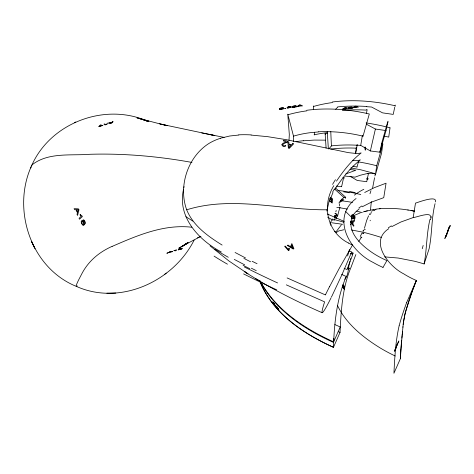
<?xml version="1.0" encoding="UTF-8"?>
<svg xmlns="http://www.w3.org/2000/svg" width="474" height="474" viewBox="0 0 474 474"><rect width="100%" height="100%" fill="white"/><g stroke="black" fill="none" stroke-linecap="round" stroke-linejoin="round"><path stroke-width="0.71" d="M293.519 141.613L293.507 136.157L287.783 114.193L289.312 134.492L288.998 140.553M276.194 306.21L278.848 309.919M333.649 342.21L333.465 347.312C303.372 333.708 272.503 313.201 259.912 281.301C272.538 313.219 303.437 333.69 333.465 347.312L340.036 332.404C341.138 310.286 342.299 287.688 351.133 267.022A78.785 4.87 -66.8 0 1 355.861 254.55M399.132 325.81C395.565 341.333 394.724 357.39 393.935 373.275L400.506 358.374L400.566 356.667M400.506 358.374L400.743 352.176M400.577 356.329L400.601 355.666M400.613 355.34L400.649 354.368M448.262 230.654L448.457 229.902L448.262 230.251M400.66 354.048L400.702 353.1M333.649 342.299L333.714 340.812M400.72 352.792L402.13 335.503M333.696 341.138L333.726 340.533M400.761 351.874L400.808 350.973M333.72 340.664L333.755 339.959M333.743 340.261L333.785 339.455M333.785 339.497L333.797 339.188M400.82 350.677L400.868 349.806M333.797 339.271C334.881 317.841 337.784 296.404 346.216 276.496L341.671 274.44M333.809 339.04L333.844 338.365M444.837 238.398L447.065 233.593M400.886 349.522L401.265 344.213M447.101 233.629L445.927 236.378A9.13 0.563 -66.8 0 1 445.317 237.48M371.308 201.61L370.52 209.946M405.365 312.467L403.475 321.662L402.325 333.471M402.9 327.232L402.941 326.776M401.3 343.828L401.49 341.902M402.444 332.203L402.503 331.545M344.663 288.162L342.85 285.792M402.343 333.311L401.988 337.008M402.207 334.697L402.266 334.093M401.881 338.092L401.934 337.553M401.626 340.599L401.674 340.125M403.149 324.429L404.808 314.748L408.422 302.104M401.608 340.782L401.537 341.476M314.594 132.276L314.238 134.889M390.019 127.903L388.727 137.11L384.082 136.079M446.804 234.322L446.336 235.649M376.706 165.758L375.414 174.847L381.54 153.286L382.826 144.078L376.706 165.758A184.475 179.332 -7.2 0 0 358.314 161.895M326.811 211.037L329.021 201.734L333.015 192.598M355.636 153.712L357.266 144.529M355.476 153.594L356.318 147.841M387.548 123.382L386.026 130.575L379.846 152.201L370.36 150.957L360.726 145.382L356.436 145.139M394.741 107.213L393.219 114.4L382.583 112.865L371.592 107.029L366.722 106.691M372.6 188.018L374.579 177.703M391.696 226.691L400.957 221.974L413.186 217.572L415.497 203.109C417.215 202.73 437.68 194.624 435.416 201.936M360.726 145.382L362.385 135.368M183.586 189.156C176.891 216.677 198.713 240.17 221.311 251.978M384.663 256.884L398.213 258.046L414.329 261.192A163.767 160.07 6.6 0 1 424.123 263.959C426.956 249.235 426.41 234.055 429.959 219.45M366.426 113.416L367.16 109.69L366.343 109.648M374.94 175.967L375.195 174.171L374.49 173.49L360.945 169.834L350.843 167.903M343.537 178.094L341.6 186.655M344.195 178.177L344.32 177.531M287.285 107.237L289.33 106.555L288.115 107.077L288.441 107.219A1.671 0.344 -9.6 0 0 289.401 107.136M343.058 108.522L345.102 107.847L343.875 108.392L344.213 108.51A1.671 0.344 -9.6 0 0 345.173 108.422M430.386 217.453C432.264 210.871 415.218 217.779 413.186 217.572M183.912 187.479L184.09 186.643M435.055 203.672C431.316 218.467 432.223 233.913 429.089 248.82L424.123 263.959M279.464 108.469L281.544 107.764L283.588 107.823L280.288 108.339L282.024 108.57M292.085 106.514L294.164 105.809L296.214 105.868L292.908 106.395L294.644 106.609M347.857 107.805L349.936 107.094L351.986 107.154L348.68 107.675L350.416 107.9A5.777 1.197 -9.6 0 1 352.034 108.031M370.36 150.957L375.396 129.035L366.485 124.247M379.846 152.201L381.363 144.979A248.868 10.511 -66.5 0 0 381.493 143.912L387.714 121.889M349.954 261.405C347.922 266.998 349.077 274.031 345.155 278.73M335.823 211.842L336.202 210.444M405.643 311.406L412.179 291.445A76.172 4.704 -66.8 0 1 416.338 280.507M364.494 228.083L366.621 220.57L368.576 215.794M363.09 136.014L369.311 113.985C348.882 109.298 327.629 107.598 306.791 110.27M357.017 166.949L358.397 162.078M334.65 216.12C337.429 217.459 338.163 214.177 335.343 213.312M350.482 259.45L350.784 258.443M363.522 231.199L363.842 230.251M31.13 166.789C11.761 210.343 31.183 268.171 76.468 286.438C120.135 306.008 173.354 281.455 194.144 240.087M352.78 215.575C345.072 231.436 362.106 246.19 374.158 253.874A90.493 88.448 6.6 0 0 386.914 260.582L383.016 267.395M388.721 228.717C368.885 241.485 388.556 266.281 403.593 273.782A90.493 88.448 6.6 0 0 416.35 280.484L406.692 302.465M395.891 347.655L394.362 351.305L396.009 348.354L396.08 347.324L395.689 347.875L398.859 340.972L396.566 346.198L397.698 343.271L397.135 344.278M448.28 230.69L446.461 234.079L448.007 231.116A5.024 0.308 -66.8 0 1 448.268 230.24M445.359 237.041L445.311 237.498M352.229 254.236L352.662 253.146M356.069 198.517C330.574 217.862 349.439 250.989 373.376 262.549A91.778 91.233 -12 0 0 383.004 267.419M445.382 236.982L445.969 235.708M446.289 235.75L444.885 238.404M331.877 296.185L341.884 274.843L351.708 251.972L349.065 250.71M331.486 296.967L331.681 296.582M331.107 297.737C327.895 304.213 317.177 325.205 324.613 301.855L286.314 284.85M329.519 286.752L339.236 268.408L352.508 245.052L350.511 244.122A41.57 41.167 -2.5 0 1 348.426 243.026M31.634 165.651C50.339 122.855 104.873 102.283 147.414 121.154M333.815 185.678C321.71 205.242 326.918 232.183 348.437 243.002M334.632 189.76C341.73 178.668 350.031 168.098 360.364 159.845L358.35 160.479L352.763 160.307M336.581 231.152L341.351 224.877M336.493 181.115C343.46 170.741 351.299 160.71 361.164 152.924L357.609 153.641L348.343 152.64L286.314 139.664L267.62 136.66L251.113 135.084M339.698 201.77L341.701 199.216L344.006 197.522L334.336 188.842M181.578 248.607L178.295 249.597L182.395 248.406A10.244 1.001 -16.6 0 1 182.318 248.548L182.052 248.749A3.111 0.302 -16.6 0 1 181.803 248.88L178.218 249.863L178.965 249.644M179.089 249.324L181.566 248.554M353.171 214.965L355.701 211.896L359.286 208.815M369.998 213.484L370.289 213.093M345.362 198.375L345.742 197.368L335.319 187.828M371.083 213.146L371.367 212.808M330.769 131.422L331.409 145.939L328.778 149.014M180.114 249.419L181.578 248.737M371.154 212.068L371.527 211.682M337.612 107.26L335.669 109.245M181.53 248.803L180.902 248.992M187.301 242.771L185.133 244.78L186.146 243.867M80.302 214.568L79.958 214.882A6.28 2.832 66.9 0 0 81.303 216.268L79.057 218.33L79.513 219.219L82.393 216.582L82.097 216.008A5.084 2.293 66.9 0 1 80.313 214.509M164.3 274.653L166.226 273.065M77.262 285.929L76.468 286.438L76.195 285.763A165.29 5.161 -57.7 0 1 78.98 279.239L82.032 273.385A355.565 141.53 36.2 0 1 112.089 246.373M336.321 232.473L338.738 230.939L343.887 229.754M372.357 210.936L372.884 210.539M185.921 243.802L181.85 246.836L184.848 244.643M446.792 234.28L446.656 234.464A8.325 0.515 -66.8 0 0 445.969 235.714M343.84 199.69L338.863 202.967M355.127 106.709L355.512 106.425A9.836 2.038 -9.6 0 0 355.583 106.372A8.473 1.754 -9.6 0 0 355.938 106.609L356.555 106.893L354.356 107.237L355.085 106.739M362.26 206.782L371.521 202.072L383.744 197.67L386.061 183.207L374.407 187.615L364.69 192.491M182.194 246.213L178.728 248.281L188.154 242.676L182.194 246.213L200.94 236.295M373.785 210.746L374.247 210.503M168.857 252.435L169.627 252.032A8.473 0.83 -16.6 0 0 170.101 251.753L170.427 251.789M74.519 122.659L75.793 121.996M197.468 237.877L200.686 236.277M352.206 214.829L353.278 214.852A10.244 5.753 -89 0 1 353.758 215.072L354.392 215.546A3.111 1.748 -89 0 1 354.659 215.883L354.801 216.138A2.062 1.155 -89 0 1 355.062 217.69L354.86 218.698A1.641 0.918 -89 0 1 354.268 219.426C353.942 219.071 355.624 216.34 353.586 215.812M355.097 215.054L360.21 212.903M112.131 246.415C137.282 235.501 163.654 224.03 191.786 227.218M344.059 197.498L345.635 197.267M345.842 173.922L355.826 170.225L350.002 169.485M288.927 250.515L288.53 250.651L284.637 246.314L285.253 246.101L288.287 249.484M180.807 248.963L179.113 249.36M220.369 138.236L229.689 136.014L238.778 135.043M220.392 138.313A53.129 52.181 30.3 0 0 209.247 143.267C187.793 156.58 178.058 186.229 186.691 209.798C232.675 195.519 280.371 210.266 327.226 209.786M180.031 249.443L179.006 249.656M363.262 211.872L374.057 209.401M101.027 124.905L100.227 125.118A8.55 1.327 -14 0 1 100.215 125.414M99.688 126.191L102.899 125.456L98.716 126.475A10.28 1.6 -14 0 0 100.15 125.432M105.459 124.786L104.955 124.923L103.948 124.117L104.724 123.91L105.512 124.532A5.024 0.782 -14 0 1 106.923 123.998L107.035 124.093M364.844 211.41L365.732 211.185M366.461 210.977L367.326 210.758M351.767 221.868L352.857 221.631L352.538 223.799L351.649 222.715A8.473 4.758 -89 0 0 350.961 221.998A9.836 5.522 -89 0 0 351.086 221.986L351.708 221.879M283.618 108.836L279.322 109.5L282.534 108.836A3.194 0.664 -9.6 0 0 281.983 108.789L279.512 108.57M296.238 106.875L291.943 107.545L295.154 106.881A3.194 0.664 -9.6 0 0 294.603 106.828L292.114 106.591M350.926 108.173L347.715 108.83L352.01 108.167M289.424 106.543L291.143 106.638L289.312 106.703M345.196 107.835L346.915 107.924L345.084 107.989M332.381 101.993C353.219 99.321 374.472 101.021 394.901 105.714M375.823 209.147C388.763 207.488 401.911 208.619 414.649 211.22M334.881 213.673C337.174 213.887 336.89 216.63 334.413 215.563M303.336 140.79L314.386 140.073L325.229 140.144M379.437 208.756L380.219 208.702M318.321 131.95L310.748 132.631A101.632 92.003 -39.9 0 0 293.501 136.133M106.893 293.187L115.78 293.074M356.027 148.095L356.75 148.119M342.909 177.596L343.632 177.626M170.456 251.789L170.99 251.824M345.173 176.085L355.026 177.146L360.287 175.244L366.278 173.774L370.875 173.247L374.312 173.437M331.51 222.727L342.631 224.297M337.861 190.406L340.907 190.785A184.475 179.332 -7.2 0 1 360.785 194.565M375.396 129.035L386.026 130.575M351.542 229.985L363.001 232.177A109.026 22.035 24 0 1 381.197 237.397M334.591 231.679L336.481 231.916M343.069 285.052L343.727 285.668M343.674 191.84L349.362 192.788M407.806 209.97L408.227 210.047M349.599 191.49L355.287 192.616M411.071 210.527L414.347 211.161M201.752 132.916L224.125 137.371M191.946 162.428C158.369 156.331 124.176 153.298 90.036 154.281C70.91 155.798 48.496 152.136 32.339 164.608A176.127 35.591 24 0 0 30.816 168.003M209.538 134.468L214.752 135.546L160.704 124.099L136.956 117.866L148.931 121.326L138.983 118.447M160.704 124.099L167.358 125.669L159.3 123.726M332.078 219.024L334.881 219.74A109.66 22.16 24 0 1 343.253 222.057L343.763 222.205M361.852 237.598L360.827 237.006L361.336 237.231M350.511 224.273L350.967 224.415M147.325 121.178L142.159 119.223L144.7 120.088M143.219 119.608L147.041 121.06M325.413 294.935L287.114 277.93M322.202 312.739C295.237 300.925 268.865 287.546 244.193 271.424L247.979 273.824L229.043 261.056L210.012 245.834M333.637 342.495C304.426 329.335 275.21 310.221 260.042 280.999M327.35 214.011L344.219 221.441M344.165 268.308L347.015 269.576L352.774 254.414A91.778 91.233 -12 0 1 350.298 253.329M334.863 324.56L340.237 326.977L333.666 341.861C304.616 328.79 275.667 309.872 260.22 281.064M276.224 306.186L277.373 307.537L276.757 306.85M257.05 263.71L252.138 261.287M256.25 270.63L251.339 268.207M245.508 257.945L235.074 252.482M244.708 264.865L234.274 259.402M192.877 221.115L185.885 216.719M350.037 176.227L357.248 180.464L366.728 181.708L368.251 174.485A248.868 10.511 -66.5 0 0 368.351 173.668M276.703 307.158L277.444 307.964M278.309 309.267L277.657 308.562M257.536 279.779L259.764 281.076L255.717 278.706M327.623 217.116L333.121 220.398M222.11 245.058C207.968 236.265 193.155 225.808 186.691 209.798M342.939 284.673L344.343 286.675L343.656 286.296L344.728 287.256L343.763 285.532M334.614 216.559L336.706 217.969L336.593 218.396L334.247 216.814M278.013 308.509L277.468 307.91M347.886 107.882L350.381 108.119A3.194 0.664 -9.6 0 1 350.938 108.167M343.093 108.593L343.917 108.67L342.655 109.21L343.472 109.429L346.903 108.593L343.502 109.109L345.303 108.404M287.321 107.308L288.145 107.385L286.889 107.9L287.7 108.143L291.131 107.302L287.748 107.847L289.531 107.112M330.846 197.581L332.558 198.932L332.227 203.026L329.199 200.632M330.218 197.593L331.889 198.92L331.788 200.17L329.697 198.517M329.661 198.997L331.753 200.65L331.64 202.048L329.317 200.212M345.736 211.611L351.767 217.495M342.228 286.96L344.521 289.49L342.524 286.48M342.483 287.043L343.235 287.884A8.473 1.209 52.5 0 1 344.1 288.862A9.836 1.404 52.5 0 1 343.97 288.69L342.495 286.651M288.95 248.417L289.413 248.933M342.382 285.395L343.751 287.096A5.024 0.717 52.5 0 0 343.129 286.699L343.603 287.28M277.444 307.626L278.86 309.86M277.426 308.278L276.697 307.235M277.474 307.667L278.048 308.491M278.345 309.244L276.721 306.874M337.577 305.718C346.583 324.269 363.357 337.63 380.592 348.2A165.965 162.221 6.6 0 0 395.227 355.998M35.035 248.838L31.527 241.414L34.152 247.013M325.413 134.681L325.14 133.573L326.094 148.095M364.992 147.218L365.075 147.758L365.045 147.207M313.373 105.915L313.592 109.423M327.244 131.322L328.352 148.729M365.122 146.981L365.282 150.157L365.093 148.149M352.188 214.823A2.092 1.173 -89 0 0 351.37 216.34A2.364 1.327 -89 0 0 351.341 216.784L351.341 216.991A1.908 1.072 -89 0 0 351.441 217.762A2.092 1.173 -89 0 0 351.566 218.117A2.003 1.126 -89 0 0 351.821 218.544L352.786 218.97A1.949 1.096 -89 0 0 353.219 218.715M353.361 218.591A2.062 1.161 -89 0 1 353.177 218.816M353.403 218.49A1.783 1.001 -89 0 0 353.669 217.886A2.062 1.161 -89 0 0 353.758 217.394A1.855 1.043 -89 0 0 353.497 215.783M281.983 108.587A5.777 1.197 -9.6 0 1 283.642 108.7M294.603 106.632A5.777 1.197 -9.6 0 1 296.262 106.745M334.407 216.15A3.194 1.671 42.2 0 1 334.65 216.156M343.644 287.345A4.07 0.581 52.5 0 1 344.645 288.139M273.782 303.135A9.836 0.764 51.6 0 0 273.836 303.218L274.636 304.581L273.249 302.868L273.593 303.07A8.473 0.658 51.6 0 0 273.705 303.123M100.992 124.911A9.279 1.446 -14 0 1 99.617 126.203M105.418 124.792A4.07 0.634 -14 0 1 107.071 124.093M288.287 249.484A5.024 3.3 20.2 0 1 288.974 248.429M288.879 250.509A4.07 2.672 20.2 0 1 289.478 248.969M340.036 332.404A165.965 162.221 6.6 0 1 338.264 331.634M358.854 207.985A41.979 35.562 -63.8 0 1 361.929 205.959M354.38 195.152A60.465 49.729 -68.7 0 1 363.825 189.286M352.964 252.861A0.658 0.391 22.3 0 1 353.13 253.537A0.658 0.391 22.3 0 1 352.146 253.246A0.658 0.391 22.3 0 1 352.437 252.707M348.627 267.869A0.658 0.551 9.9 0 1 349.071 268.711A0.658 0.551 9.9 0 1 348.011 268.758A0.658 0.551 9.9 0 1 348.242 267.887M348.657 268.041A0.658 0.557 9.8 0 1 349.036 268.877A0.658 0.557 9.8 0 1 348.005 268.93A0.658 0.557 9.8 0 1 348.153 268.065M344.924 278.961A0.658 0.646 81.1 0 1 344.841 279.382M364.198 229.499A0.658 0.296 16.7 0 1 364.423 229.155A0.658 0.296 16.7 0 1 365.27 229.416M369.299 214.592A0.658 0.593 32.2 0 1 370.484 214.503M373.648 210.237A0.658 0.646 64.8 0 1 374.839 210.249M374.993 209.745A0.658 0.658 -88.9 0 1 376.006 209.745M347.661 255.948A38.637 16.815 -47.1 0 1 349.717 249.591M361.259 237.539A25.282 1.6 -57.7 0 1 358.747 241.414M363.167 230.494A15.292 4.248 -60.6 0 1 362.989 230.903M361.994 233.054A15.292 4.248 -60.6 0 1 360.222 236.36M370.117 220.771A41.398 8.141 -85.3 0 1 370.295 220.232M367.611 178.111A0.658 0.64 12.9 0 1 367.972 179.071A0.658 0.64 12.9 0 1 366.929 179.154A0.658 0.64 12.9 0 1 367.107 178.147M352.834 166.137A174.159 165.533 -26.9 0 1 356.975 167.091M296.013 141.673A121.984 116.213 -23.9 0 1 303.33 140.725M318.327 131.772A170.646 154.483 -39.9 0 1 363.031 136.186M287.902 114.749A121.694 108.937 -32.5 0 1 306.814 110.851M331.652 220.374A15.446 4.29 -60.6 0 1 330.04 223.313M335.734 215.842A15.346 6.778 -60.2 0 1 334.354 220.292M331.018 224.558A25.282 1.6 -57.7 0 1 330.562 225.269M342.975 199.258A57.034 4.598 -21.9 0 1 340.356 200.929M339.283 203.743A26.171 4.361 -68.5 0 1 339.562 205.941M337.47 216.737A41.398 8.141 -85.3 0 1 340.059 207.251M388.295 227.887A41.979 35.562 -63.8 0 1 391.37 225.861M422.245 248.726A265.446 2.174 -75.1 0 1 423.169 245.431M411.628 292.95A78.785 4.87 -66.8 0 1 416.332 280.519M408.452 302.051A55.902 3.454 -66.8 0 1 411.586 293.033M430.457 219.699A281.432 3.371 -74.1 0 1 431.429 216.636M406.662 302.519A73.274 4.527 -66.8 0 0 402.396 314.807L401.887 316.365A122.422 7.566 -66.8 0 0 399.161 325.739M381.807 143.735A207.132 200.668 -3.8 0 1 382.844 144.007M325.134 133.413A163.074 157.961 -3 0 1 327.238 133.312M330.71 149.085A167.47 143.581 -45.9 0 1 356.015 148.166M331.409 145.879A163.803 143.628 -43.9 0 1 356.424 145.192M388.016 121.249A274.245 13.473 -64.8 0 1 387.951 122.547M314.221 134.806A121.984 116.213 -23.9 0 1 327.101 132.649M366.124 122.938A207.132 200.668 -3.8 0 1 390.037 127.832M342.37 110.341A183.225 154.4 -34.8 0 1 366.236 110.11M337.624 106.887A181.08 156.935 -33.8 0 1 366.769 106.472M395.203 105.074A274.245 13.473 -64.8 0 1 395.138 106.372M313.492 106.472A121.694 108.937 -32.5 0 1 332.404 102.574M336.807 207.381A170.788 167.589 4.8 0 1 347.347 209.087M356.715 211.161A170.788 167.589 4.8 0 1 362.343 212.678M369.987 193.73A281.432 3.371 -74.1 0 1 370.958 190.672M341.274 200.763A172.542 163.992 -26.9 0 1 352.543 202.445M367.344 173.33A172.056 155.756 -39.9 0 1 368.322 173.567M336.35 186.086A140.002 136.168 -6.3 0 1 341.57 186.738M227.467 264.184A205.858 121.131 10.8 0 1 214.076 256.114M249.804 268.705A258.306 71.876 21.1 0 1 243.091 265.31M276.775 289.863A320.317 80.93 21.6 0 1 243.595 273.913M332.582 192.154A54.486 36.113 -78 0 1 334.241 189.28M228.272 257.264A205.858 121.131 10.8 0 1 214.876 249.188M250.604 261.784A258.306 71.876 21.1 0 1 243.891 258.389M277.58 282.942A320.317 80.93 21.6 0 1 244.4 266.992M325.478 294.757A72.415 4.627 -66.7 0 1 329.59 286.545M238.766 134.823A120.823 118.476 27.2 0 1 251.125 134.906M332.594 184.374A56.821 38.05 -78.3 0 1 335.456 179.699M289.045 147.284L289.045 147.497A9.836 8.733 14.5 0 1 289.039 147.698A8.473 7.525 14.5 0 1 289.851 146.679L291.054 145.394L288.95 144.659L289.045 147.284M84.242 224.682C83.406 227.319 80.93 223.076 81.208 221.648C81.143 219.107 83.691 222.549 82.754 220.416C83.353 218.461 85.243 221.477 85.267 222.448C86.144 225.274 83.234 222.691 84.242 224.682M281.941 144.594C281.906 146.217 284.187 147.088 285.425 146.247C286.752 144.173 283.89 146.94 282.978 145.411C281.651 142.241 294.336 142.253 283.523 140.203L283.28 140.855L286.326 141.922A3.194 2.838 14.5 0 1 285.579 142.271L282.8 143.314L281.941 144.594M284.708 108.469L285.621 108.333L284.708 108.469M350.653 221.364L350.517 222.276L353.728 226.282L353.865 225.381L352.887 224.214L353.284 221.536L354.475 221.257L354.623 220.292L350.653 221.364M362.758 233.113L363.878 233.528L362.752 233.125M78.921 209.864L77.582 215.457L77.019 214.367L77.452 212.725L75.887 209.692L74.608 209.692L74.086 208.673L78.388 208.827L78.921 209.864M78.009 210.657L77.606 212.145L76.338 209.686L77.511 209.709A10.588 4.776 66.9 0 0 78.34 209.603A12.294 5.546 66.9 0 0 78.287 209.751L78.009 210.657M395.831 347.963L395.192 349.616L395.831 347.963M447.829 230.536L447.521 231.336L450.3 225.464L449.435 226.388L447.829 230.536M449.524 226.696L448.831 228.492L449.915 226.276A9.836 0.61 -66.8 0 1 449.986 226.134A8.473 0.521 -66.8 0 1 449.767 226.43L449.524 226.696M174.029 250.716L173.976 250.811A5.024 0.492 -16.6 0 0 175.587 250.248L175.244 250.876L176.02 250.651L176.464 249.845L175.967 249.994A4.07 0.397 -16.6 0 1 174.011 250.716M112.255 121.889L111.864 122.316L107.225 123.24L111.716 123.098L113.138 121.652L112.255 121.889M292.819 143.468L291.516 144.89L288.915 143.978L288.814 142.064L287.878 141.732L288.358 148.113L289.247 148.421L293.69 143.77L292.819 143.468M111.728 122.47L111.354 122.861A8.473 1.315 -14 0 0 111.183 123.133A9.836 1.529 -14 0 0 111.088 123.122L109.589 123.044L111.728 122.47M299.74 105.139L298.584 105.945L300.783 105.601L300.166 105.317A8.473 1.754 -9.6 0 1 299.811 105.086A9.836 2.038 -9.6 0 1 299.74 105.139M298.294 106.14L296.505 106.834L299.349 105.009L300.273 104.867L302.584 105.892L298.294 106.14M354.066 107.426L352.277 108.125L355.121 106.3L356.045 106.158L358.356 107.183L354.066 107.426M168.566 252.595L166.854 253.288L170.616 251.534L172.749 251.593L168.566 252.595M288.014 245.153L287.25 245.413L293.193 249.028L293.91 248.785L291.972 243.796L291.261 244.039L291.883 245.538L289.774 246.261L288.014 245.153M292.108 246.071L290.396 246.658L292.985 248.323A9.836 6.458 20.2 0 1 293.157 248.447A8.473 5.564 20.2 0 1 292.654 247.434L292.108 246.071M273.119 302.797L272.177 301.891L273.474 302.667L276.016 306.607L273.119 302.797M353.249 217.596A1.452 0.812 -89 0 0 352.632 215.368A1.452 0.812 -89 0 0 351.844 217.483A1.452 0.812 -89 0 0 353.249 217.596M81.789 222.596A1.7 0.77 66.9 0 0 83.4 224.694A1.7 0.77 66.9 0 0 83.027 222.099A1.7 0.77 66.9 0 0 81.789 222.596M83.305 221.5A1.339 0.604 66.9 0 0 84.573 223.141A1.339 0.604 66.9 0 0 84.271 221.097A1.339 0.604 66.9 0 0 83.305 221.5M170.101 251.753A9.836 0.96 -16.6 0 0 170.148 251.759"/></g></svg>
